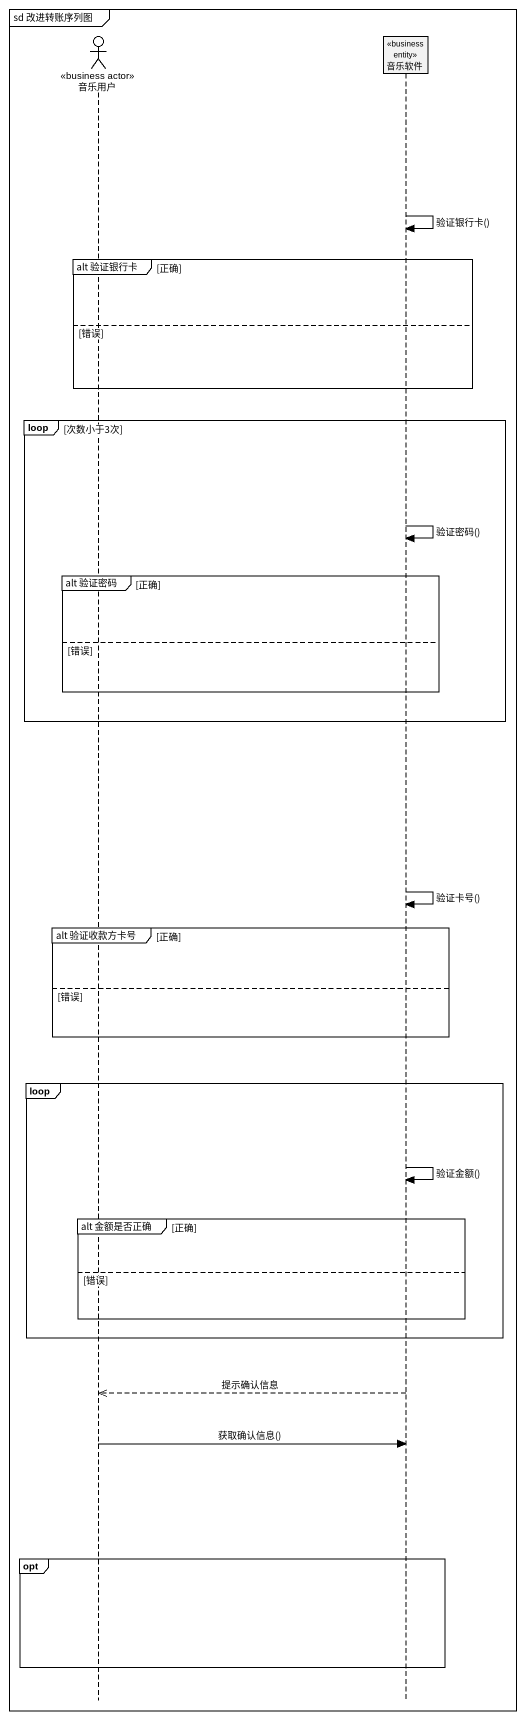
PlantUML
@startuml
mainframe sd 改进转账序列图
hide footbox
actor 音乐用户 <<business actor>>
participant 音乐软件 <<business entity>>

音乐软件 -> 音乐软件 : 验证银行卡()
group alt 验证银行卡 [正确]
else 错误
end
loop 次数小于3次
  音乐软件 -> 音乐软件 : 验证密码()
  group alt 验证密码 [正确]
  else 错误
  end
end
音乐软件 -> 音乐软件 : 验证卡号()
group alt 验证收款方卡号 [正确]
else 错误
end
loop
  音乐软件 -> 音乐软件 : 验证金额()
  group alt 金额是否正确 [正确]
  else 错误
  end
end
音乐软件 -->> 音乐用户 : 提示确认信息
音乐用户 -> 音乐软件 : 获取确认信息()
opt
end
@enduml
